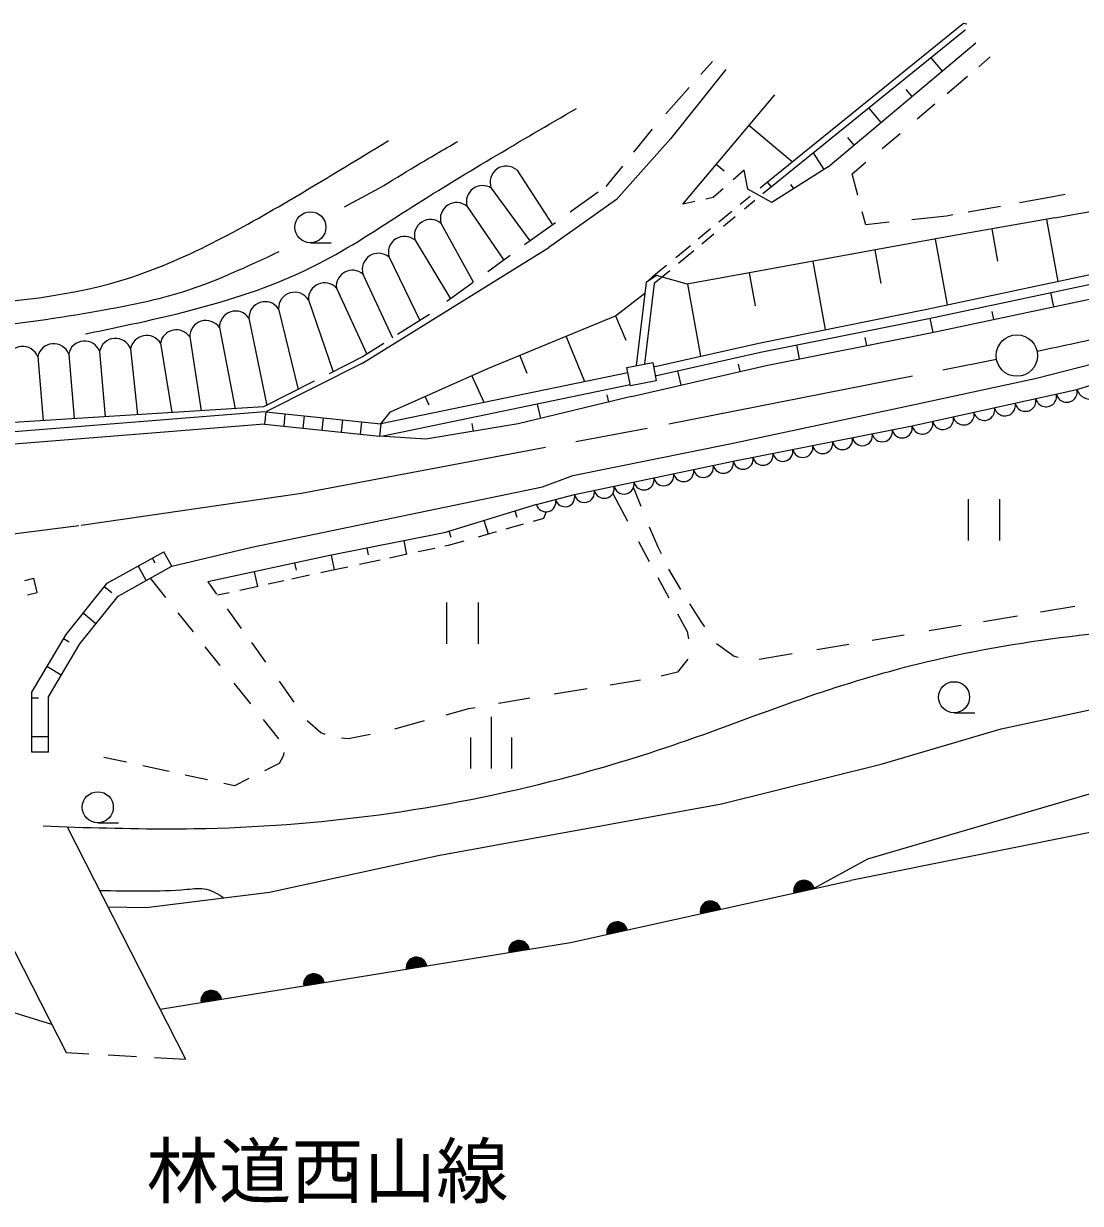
# Model space of a CAD drawing. Units: millimetres, scale not verified. Extents: x 40000 to 680000, y 20000 to 380000.
# Drawn here: x 226972 to 278053, y 253582 to 310591 of the extents above; entities that cross this region are included whole.
import ezdxf
from ezdxf.enums import TextEntityAlignment as Align

# ---------------------------------------------------------------- set-up
doc = ezdxf.new("R2010")
doc.units = ezdxf.units.MM
doc.header["$LTSCALE"] = 1000
doc.linetypes.add('CHAIN', pattern=[18.5, 12, -1.5, 3.5, -1.5])
for name, color, linetype, lineweight in [('M-BGD', 7, 'Continuous', 13), ('M-BMK', 2, 'CHAIN', 13), ('M-BMK-SRVR', 3, 'Continuous', 13), ('M-STR-HTXT', 7, 'Continuous', 13)]:
    doc.layers.add(name, color=color, linetype=linetype, lineweight=lineweight)
doc.styles.add('ＭＳ ゴシック', font='')
doc.styles.get('ＭＳ ゴシック').set_extended_font_data('MS Gothic')

msp = doc.modelspace()

# ---------------------------------------------------------------- linework, layer by layer
at = {"layer": 'M-BGD'}
for p, q in [((272404, 310591), (262926, 302936)), ((272482, 310269), (263115, 302703)), ((272556, 310560), (272404, 310591)), ((272495, 310266), (272482, 310269)), ((265857, 303677), (273004, 309660)), ((260273, 308767), (259711, 308135)), ((270827, 308932), (271365, 308288)), ((273137, 308504), (273697, 308978)), ((260908, 308372), (258245, 305024)), ((271615, 307217), (272594, 308045)), ((259145, 307500), (258011, 306225)), ((269617, 307407), (269904, 307065)), ((258834, 301868), (263279, 307149)), ((270161, 305987), (271021, 306714)), ((267819, 306502), (268401, 305807)), ((264127, 303905), (262033, 305668)), ((258245, 305024), (255638, 302094)), ((257343, 305474), (256453, 304371)), ((257356, 305489), (257343, 305474)), ((266791, 305088), (267101, 304719)), ((268467, 304554), (269335, 305288)), ((265143, 304341), (265651, 303546)), ((267017, 303328), (267682, 303890)), ((276810, 301201), (291326, 303878)), ((250813, 303518), (252535, 300868)), ((255917, 303707), (255116, 302715)), ((260830, 303455), (260444, 303780)), ((261807, 303513), (261272, 303043)), ((261983, 302590), (261807, 303513)), ((265857, 303677), (263144, 301943)), ((267292, 302305), (267017, 303328)), ((262924, 302934), (262567, 302639)), ((263115, 302703), (262926, 302936)), ((264048, 302818), (264183, 302607)), ((249577, 302639), (251447, 300086)), ((254749, 302451), (253398, 301485)), ((260296, 302185), (259946, 302109)), ((260784, 302614), (260296, 302185)), ((262085, 302241), (261601, 301842)), ((263144, 301943), (261983, 302590)), ((263115, 302703), (262705, 302364)), ((276457, 302164), (275114, 301924)), ((277321, 302325), (276457, 302164)), ((248408, 301755), (250187, 299167)), ((255638, 302094), (252358, 299768)), ((259411, 301993), (258834, 301868)), ((262315, 302042), (261816, 301630)), ((274193, 301760), (272627, 301480)), ((261208, 301517), (260573, 300993)), ((261360, 301253), (260795, 300787)), ((267680, 300864), (267511, 301490)), ((271586, 301293), (269906, 301109)), ((271889, 301348), (271586, 301293)), ((276810, 301201), (271864, 300329)), ((276983, 298136), (276431, 301131)), ((248718, 298095), (247150, 300938)), ((252676, 300968), (251687, 300261)), ((260181, 300669), (259579, 300172)), ((268812, 300989), (267680, 300864)), ((274057, 299105), (273782, 300667)), ((240835, 300002), (241835, 300002)), ((245892, 300120), (247607, 297285)), ((251687, 300261), (251189, 299898)), ((271864, 300329), (259044, 297992)), ((260341, 300412), (259756, 299929)), ((271636, 296998), (271056, 300182)), ((243350, 294179), (252358, 299768)), ((244635, 299303), (246126, 296248)), ((250495, 299392), (249404, 298595)), ((259201, 299860), (258494, 299276)), ((259362, 299603), (258629, 298998)), ((268423, 298027), (268127, 299648)), ((258049, 298909), (257350, 298331)), ((265729, 295802), (265128, 299101)), ((243377, 298485), (244801, 295406)), ((257557, 298414), (257059, 298084)), ((257350, 298331), (257059, 298084)), ((258207, 298650), (257456, 298029)), ((259044, 297992), (257557, 298414)), ((262348, 296950), (262057, 298541)), ((270637, 296785), (278749, 298512)), ((242090, 297814), (243561, 294618)), ((248707, 298087), (247435, 297159)), ((257059, 298084), (256573, 294065)), ((257456, 298029), (256985, 294144)), ((259711, 294526), (259078, 297998)), ((270728, 296345), (278843, 298072)), ((276603, 297595), (276749, 296906)), ((240739, 297242), (241943, 293771)), ((255580, 296474), (256996, 297564)), ((270806, 295649), (279020, 297387)), ((239296, 296808), (240242, 292909)), ((246584, 296538), (245052, 295565)), ((249410, 293933), (255580, 296474)), ((255580, 296474), (256075, 295301)), ((262502, 295156), (270637, 296785)), ((273777, 296677), (273858, 296295)), ((236437, 295901), (237200, 291981)), ((237866, 296355), (238731, 292144)), ((262596, 294716), (270728, 296345)), ((270770, 296353), (270914, 295672)), ((235007, 295448), (235548, 291880)), ((254104, 293288), (253196, 295492)), ((262863, 294073), (270806, 295649)), ((267636, 295419), (267713, 295035)), ((230646, 294754), (230920, 291595)), ((232147, 294868), (232483, 291691)), ((233588, 295145), (234139, 291793)), ((244377, 295137), (243350, 294484)), ((257421, 294010), (262502, 295156)), ((264324, 295062), (264457, 294389)), ((227657, 294495), (227925, 291411)), ((229152, 294625), (229422, 291503)), ((243350, 294179), (238681, 291825)), ((243350, 294484), (241740, 293668)), ((251316, 293686), (250953, 294569)), ((256132, 293980), (257381, 294221)), ((257381, 294221), (257553, 293329)), ((257507, 293568), (262596, 294716)), ((275927, 293463), (280397, 294604)), ((256182, 293717), (244232, 291248)), ((244712, 291826), (249410, 293933)), ((256303, 293088), (256132, 293980)), ((256362, 292571), (262863, 294073)), ((258573, 293808), (258732, 293118)), ((261512, 294129), (261593, 293779)), ((241023, 293305), (238576, 292066)), ((256296, 293128), (244354, 290661)), ((249231, 292281), (248644, 293590)), ((257553, 293329), (256303, 293088)), ((269803, 292133), (275927, 293463)), ((277887, 292914), (279164, 293317)), ((246580, 292151), (246388, 292578)), ((256362, 292571), (250879, 291248)), ((255156, 292653), (255241, 292300)), ((269918, 291157), (277887, 292914)), ((238576, 292066), (213851, 290546)), ((251789, 292197), (251955, 291508)), ((261111, 290281), (269803, 292133)), ((238627, 291831), (212063, 289725)), ((238681, 291825), (238619, 291228)), ((238681, 291825), (244232, 291248)), ((239607, 291729), (239545, 291132)), ((240532, 291633), (240470, 291036)), ((241457, 291537), (241395, 290940)), ((242382, 291440), (242320, 290844)), ((243307, 291344), (243245, 290747)), ((244232, 291248), (244712, 291826)), ((238619, 291228), (212112, 289127)), ((238619, 291228), (244170, 290651)), ((244232, 291248), (244170, 290651)), ((250879, 291248), (246413, 290503)), ((248640, 291265), (248703, 290885)), ((261268, 289453), (269918, 291157)), ((246413, 290503), (244170, 290651)), ((253522, 288762), (261111, 290281)), ((253597, 287840), (261268, 289453)), ((252057, 288208), (253522, 288762)), ((238010, 285292), (252057, 288208)), ((256447, 288159), (256804, 287277)), ((251768, 287350), (247298, 285983)), ((251768, 287350), (253597, 287840)), ((255448, 287880), (256168, 286544)), ((272636, 285616), (272636, 287616)), ((274136, 287616), (274136, 285616)), ((250836, 286722), (250740, 287036)), ((252237, 287000), (252102, 286679)), ((249437, 285921), (249236, 286576)), ((251117, 286399), (250286, 286162)), ((252102, 286679), (251608, 286538)), ((257217, 286281), (257631, 285301)), ((247298, 285983), (241690, 284870)), ((247635, 285764), (247545, 286059)), ((249811, 286027), (248949, 285782)), ((231014, 283555), (233752, 285074)), ((234140, 284374), (233752, 285074)), ((234140, 284374), (238010, 285292)), ((243637, 284917), (243572, 285244)), ((245503, 284943), (245373, 285601)), ((246851, 285231), (246051, 285060)), ((247497, 285369), (247331, 285333)), ((248259, 285586), (247497, 285369)), ((256694, 285568), (257212, 284605)), ((257631, 285301), (257786, 284981)), ((233330, 284523), (233196, 284765)), ((241690, 284870), (235882, 283610)), ((240164, 284177), (240089, 284523)), ((242004, 284196), (241863, 284904)), ((244207, 284666), (243207, 284453)), ((245520, 284947), (244664, 284764)), ((231540, 282932), (234140, 284374)), ((232891, 283681), (232504, 284382)), ((238289, 283388), (238135, 284099)), ((240787, 283932), (239930, 283745)), ((241692, 284129), (241334, 284051)), ((242645, 284333), (241692, 284129)), ((258148, 284232), (258721, 283250)), ((227033, 283685), (227472, 283787)), ((227630, 283105), (227472, 283787)), ((229026, 281070), (231014, 283555)), ((231245, 283077), (230871, 283377)), ((233093, 283793), (233837, 282862)), ((235882, 283610), (236303, 283024)), ((238311, 283393), (237426, 283200)), ((239553, 283663), (238797, 283499)), ((257635, 283822), (258159, 282849)), ((227157, 282995), (227630, 283105)), ((229685, 280614), (231540, 282932)), ((236907, 283087), (236345, 282965)), ((236814, 282310), (237488, 281369)), ((247437, 280624), (247437, 282624)), ((248937, 282624), (248937, 280624)), ((259152, 282554), (259735, 281644)), ((276125, 282169), (277779, 282447)), ((230461, 281581), (229847, 282097)), ((234425, 282126), (235167, 281196)), ((258577, 282072), (259042, 281210)), ((259735, 281644), (259880, 281444)), ((273369, 281705), (275010, 281981)), ((227369, 278282), (229026, 281070)), ((259042, 281210), (259114, 280864)), ((267988, 280799), (269540, 281060)), ((270739, 281262), (272287, 281523)), ((228169, 278062), (229685, 280614)), ((229176, 280703), (228904, 280865)), ((237982, 280680), (238663, 279730)), ((260460, 280643), (261322, 280022)), ((265314, 280348), (266864, 280609)), ((235738, 280481), (236460, 279576)), ((261322, 280022), (261519, 279973)), ((262533, 279880), (264120, 280147)), ((228791, 279101), (228104, 279518)), ((259078, 279873), (258572, 279259)), ((239319, 278814), (240042, 277804)), ((255324, 278640), (256795, 278880)), ((258572, 279259), (257782, 279055)), ((227369, 275383), (227369, 278282)), ((237139, 278726), (237939, 277724)), ((252611, 278197), (254211, 278458)), ((227700, 277995), (227369, 277995)), ((228169, 275383), (228169, 278062)), ((249926, 277755), (250043, 277777)), ((250043, 277777), (251446, 278006)), ((274227, 276510), (281097, 278001)), ((247398, 277192), (248489, 277488)), ((248489, 277488), (248800, 277546)), ((249571, 277101), (249571, 274601)), ((271949, 277292), (272949, 277292)), ((238545, 276965), (239290, 276031)), ((240683, 276910), (241334, 276332)), ((244919, 276520), (246355, 276909)), ((268422, 274806), (274227, 276510)), ((228171, 276131), (227369, 276131)), ((241334, 276332), (241529, 276254)), ((242343, 276072), (242671, 276042)), ((242671, 276042), (243720, 276256)), ((248571, 276101), (248571, 274601)), ((250571, 274601), (250571, 276101)), ((228169, 275383), (227369, 275383)), ((239558, 275366), (239519, 275198)), ((231939, 274897), (230851, 275133)), ((239324, 274840), (238620, 274488)), ((239519, 275198), (239324, 274840)), ((260700, 272889), (268422, 274806)), ((234012, 274449), (232743, 274723)), ((235865, 274048), (234784, 274282)), ((237173, 273764), (236648, 273878)), ((237867, 274112), (237173, 273764)), ((267786, 270235), (278991, 273515)), ((247013, 270386), (260700, 272889)), ((223295, 272088), (229025, 260874)), ((230560, 271976), (231560, 271976)), ((227915, 271834), (229072, 271771)), ((229072, 271771), (234802, 260557)), ((279323, 271671), (266952, 269189)), ((238865, 268628), (247013, 270386)), ((265160, 268793), (267786, 270235)), ((253399, 266191), (266952, 269189)), ((232900, 267883), (238865, 268628)), ((231044, 267911), (232900, 267883)), ((233568, 262972), (253399, 266191)), ((225066, 263242), (228329, 262236)), ((229025, 260874), (230128, 260813)), ((231063, 260762), (232434, 260687)), ((233294, 260640), (234802, 260557))]:
    msp.add_line(p, q, dxfattribs=at)
for centre in [(240835, 300752), (271949, 278042), (230560, 272726)]:
    msp.add_circle(centre, 750, dxfattribs=at)
for centre, radius, start, end in [((250303, 302926), 781, 49.2841, 201.5822), ((249156, 301981), 781, 57.4068, 196.7637), ((247898, 301163), 781, 49.2841, 196.7637), ((246640, 300346), 781, 49.2841, 196.7637), ((245383, 299528), 781, 49.2841, 196.7637), ((244125, 298711), 781, 49.2841, 196.7637), ((242867, 297893), 781, 49.2841, 185.7963), ((240077, 296826), 781, 32.1566, 181.3322), ((241519, 297281), 781, 43.0238, 182.8649), ((238647, 296373), 781, 33.8526, 181.3322), ((237218, 295920), 781, 33.8526, 181.3322), ((235788, 295466), 781, 33.8526, 181.3322), ((231412, 294601), 781, 19.9683, 168.693), ((232918, 294744), 781, 30.9402, 170.8442), ((234358, 295013), 781, 33.8526, 170.2368), ((226929, 294213), 781, 21.2135, 168.693), ((228424, 294342), 781, 21.2135, 168.693), ((229918, 294472), 781, 21.2135, 168.693), ((278526, 293116), 670, 197.5085, 17.5085), ((275396, 292365), 510, 192.4329, 12.4329), ((276392, 292585), 510, 192.4329, 12.4329), ((277389, 292804), 510, 192.4329, 12.4329), ((273404, 291926), 510, 192.4329, 12.4329), ((274400, 292145), 510, 192.4329, 12.4329), ((270416, 291267), 510, 192.4329, 12.4329), ((271412, 291487), 510, 192.4329, 12.4329), ((272408, 291706), 510, 192.4329, 12.4329), ((267515, 290684), 490, 191.1449, 11.1449), ((268476, 290873), 490, 191.1449, 11.1449), ((269437, 291062), 490, 191.1449, 11.1449), ((264632, 290116), 490, 191.1449, 11.1449), ((265593, 290305), 490, 191.1449, 11.1449), ((266554, 290494), 490, 191.1449, 11.1449), ((261748, 289548), 490, 191.1449, 11.1449), ((262709, 289737), 490, 191.1449, 11.1449), ((263670, 289926), 490, 191.1449, 11.1449), ((258870, 288949), 490, 191.8711, 11.8711), ((259829, 289151), 490, 191.8711, 11.8711), ((260788, 289352), 490, 191.8711, 11.8711), ((256953, 288546), 490, 191.8711, 11.8711), ((257912, 288747), 490, 191.8711, 11.8711), ((254076, 287941), 490, 191.8711, 11.8711), ((255035, 288143), 490, 191.8711, 11.8711), ((255994, 288344), 490, 191.8711, 11.8711), ((252225, 287473), 473, 195.0103, 15.0103), ((253139, 287718), 473, 195.0103, 15.0103), ((264693, 268690), 500, 12.4765, 192.4765), ((264693, 268690), 500, 12.4765, 192.4765), ((264693, 268690), 450, 12.4765, 192.4765), ((264693, 268690), 400, 12.4765, 192.4765), ((264693, 268690), 350, 12.4765, 192.4765), ((264693, 268690), 300, 12.4765, 192.4765), ((264693, 268690), 250, 12.4765, 192.4765), ((264693, 268690), 200, 12.4765, 192.4765), ((264693, 268690), 150, 12.4765, 192.4765), ((264693, 268690), 100, 12.4765, 192.4765), ((264693, 268690), 50, 12.4765, 192.4765), ((260175, 267690), 500, 12.4765, 192.4765), ((260175, 267690), 500, 12.4765, 192.4765), ((260175, 267690), 450, 12.4765, 192.4765), ((260175, 267690), 400, 12.4765, 192.4765), ((260175, 267690), 350, 12.4765, 192.4765), ((260175, 267690), 300, 12.4765, 192.4765), ((260175, 267690), 250, 12.4765, 192.4765), ((260175, 267690), 200, 12.4765, 192.4765), ((260175, 267690), 150, 12.4765, 192.4765), ((260175, 267690), 100, 12.4765, 192.4765), ((260175, 267690), 50, 12.4765, 192.4765), ((255658, 266690), 500, 12.4765, 192.4765), ((255658, 266690), 500, 12.4765, 192.4765), ((255658, 266690), 450, 12.4765, 192.4765), ((255658, 266690), 400, 12.4765, 192.4765), ((255658, 266690), 350, 12.4765, 192.4765), ((255658, 266690), 300, 12.4765, 192.4765), ((255658, 266690), 250, 12.4765, 192.4765), ((255658, 266690), 200, 12.4765, 192.4765), ((255658, 266690), 150, 12.4765, 192.4765), ((250920, 265788), 500, 9.2201, 189.2201), ((250920, 265788), 500, 9.2201, 189.2201), ((250920, 265788), 450, 9.2201, 189.2201), ((255658, 266690), 100, 12.4765, 192.4765), ((255658, 266690), 50, 12.4765, 192.4765), ((250920, 265788), 400, 9.2201, 189.2201), ((250920, 265788), 350, 9.2201, 189.2201), ((250920, 265788), 300, 9.2201, 189.2201), ((250920, 265788), 250, 9.2201, 189.2201), ((250920, 265788), 200, 9.2201, 189.2201), ((250920, 265788), 150, 9.2201, 189.2201), ((250920, 265788), 100, 9.2201, 189.2201), ((250920, 265788), 50, 9.2201, 189.2201), ((245962, 264983), 500, 9.2201, 189.2201), ((245962, 264983), 500, 9.2201, 189.2201), ((245962, 264983), 450, 9.2201, 189.2201), ((245962, 264983), 400, 9.2201, 189.2201), ((245962, 264983), 350, 9.2201, 189.2201), ((245962, 264983), 300, 9.2201, 189.2201), ((245962, 264983), 250, 9.2201, 189.2201), ((245962, 264983), 200, 9.2201, 189.2201), ((245962, 264983), 150, 9.2201, 189.2201), ((241005, 264179), 500, 9.2201, 189.2201), ((241005, 264179), 500, 9.2201, 189.2201), ((241005, 264179), 450, 9.2201, 189.2201), ((241005, 264179), 400, 9.2201, 189.2201), ((241005, 264179), 350, 9.2201, 189.2201), ((245962, 264983), 100, 9.2201, 189.2201), ((245962, 264983), 50, 9.2201, 189.2201), ((241005, 264179), 300, 9.2201, 189.2201), ((241005, 264179), 250, 9.2201, 189.2201), ((241005, 264179), 200, 9.2201, 189.2201), ((241005, 264179), 150, 9.2201, 189.2201), ((241005, 264179), 100, 9.2201, 189.2201), ((241005, 264179), 50, 9.2201, 189.2201), ((236047, 263374), 500, 9.2201, 189.2201), ((236047, 263374), 500, 9.2201, 189.2201), ((236047, 263374), 450, 9.2201, 189.2201), ((236047, 263374), 400, 9.2201, 189.2201), ((236047, 263374), 350, 9.2201, 189.2201), ((236047, 263374), 300, 9.2201, 189.2201), ((236047, 263374), 250, 9.2201, 189.2201), ((236047, 263374), 200, 9.2201, 189.2201), ((236047, 263374), 150, 9.2201, 189.2201), ((236047, 263374), 100, 9.2201, 189.2201), ((236047, 263374), 50, 9.2201, 189.2201)]:
    msp.add_arc(centre, radius, start, end, dxfattribs=at)
for points, knots in [([(229963, 295601), (233870, 296406), (237777, 297210), (241248, 298995), (242715, 299750), (244104, 300680), (245509, 301576), (248203, 303297), (250953, 304895), (253703, 306493)], [0, 0, 0, 0, 1, 1, 1, 2, 2, 2, 3, 3, 3, 3]), ([(222481, 296864), (225608, 297080), (228735, 297295), (231677, 298178), (234515, 299031), (237181, 300506), (239773, 302027), (241404, 302985), (243005, 303960), (244607, 304936)], [0, 0, 0, 0, 1, 1, 1, 2, 2, 2, 3, 3, 3, 3]), ([(242477, 301740), (243041, 302033), (243606, 302326), (244157, 302642), (244752, 302983), (245331, 303352), (245918, 303707), (246594, 304115), (247280, 304505), (247967, 304895)], [0, 0, 0, 0, 1, 1, 1, 2, 2, 2, 3, 3, 3, 3]), ([(219808, 295415), (221577, 295564), (223346, 295713), (225108, 295913), (227064, 296136), (229010, 296422), (230952, 296774), (232206, 297001), (233457, 297255), (234667, 297635), (236271, 298137), (237802, 298860), (239333, 299582)], [0, 0, 0, 0, 1, 1, 1, 2, 2, 2, 3, 3, 3, 4, 4, 4, 4]), ([(229072, 271771), (231122, 271716), (233173, 271661), (235225, 271692), (241192, 271781), (247176, 272596), (252953, 274102), (254881, 274605), (256785, 275185), (258667, 275832), (260768, 276556), (262840, 277365), (264943, 278086), (266678, 278680), (268434, 279215), (270214, 279655), (272623, 280250), (275076, 280670), (277538, 280983), (279973, 281292), (282418, 281495), (284861, 281747), (287791, 282049), (290717, 282420), (293592, 283075), (295291, 283462), (296972, 283948), (298581, 284604), (299719, 285068), (300820, 285616), (301922, 286165)], [0, 0, 0, 0, 1, 1, 1, 2, 2, 2, 3, 3, 3, 4, 4, 4, 5, 5, 5, 6, 6, 6, 7, 7, 7, 8, 8, 8, 9, 9, 9, 10, 10, 10, 10]), ([(230638, 268706), (231343, 268694), (232047, 268683), (232746, 268683), (233454, 268684), (234155, 268697), (234879, 268761), (235198, 268790), (235521, 268829), (235819, 268761), (236115, 268695), (236386, 268524), (236657, 268353)], [0, 0, 0, 0, 1, 1, 1, 2, 2, 2, 3, 3, 3, 4, 4, 4, 4])]:
    msp.add_open_spline(points, degree=3, knots=knots, dxfattribs=at)
at = {"layer": 'M-BMK'}
for p, q in [((258158, 291246), (273995, 294382)), ((240405, 287900), (258158, 291246)), ((229750, 286354), (240405, 287900)), ((217738, 284843), (229750, 286354))]:
    msp.add_line(p, q, dxfattribs=at)
msp.add_open_spline([(275959, 294756), (279533, 295531), (283107, 296307), (286695, 297024), (290188, 297721), (293693, 298363), (297214, 298895), (300983, 299463), (304771, 299906), (308558, 300348)], degree=3, knots=[0, 0, 0, 0, 1, 1, 1, 2, 2, 2, 3, 3, 3, 3], dxfattribs=at)
at = {"layer": 'M-BMK-SRVR'}
msp.add_circle((274981, 294548), 1000, dxfattribs=at)

# ---------------------------------------------------------------- texts
at = {"layer": 'M-STR-HTXT', "style": 'ＭＳ ゴシック'}
msp.add_text('林道西山線', height=2566, dxfattribs=at).set_placement((232913, 253092), align=Align.BOTTOM_LEFT)

doc.saveas('drawing.dxf')
